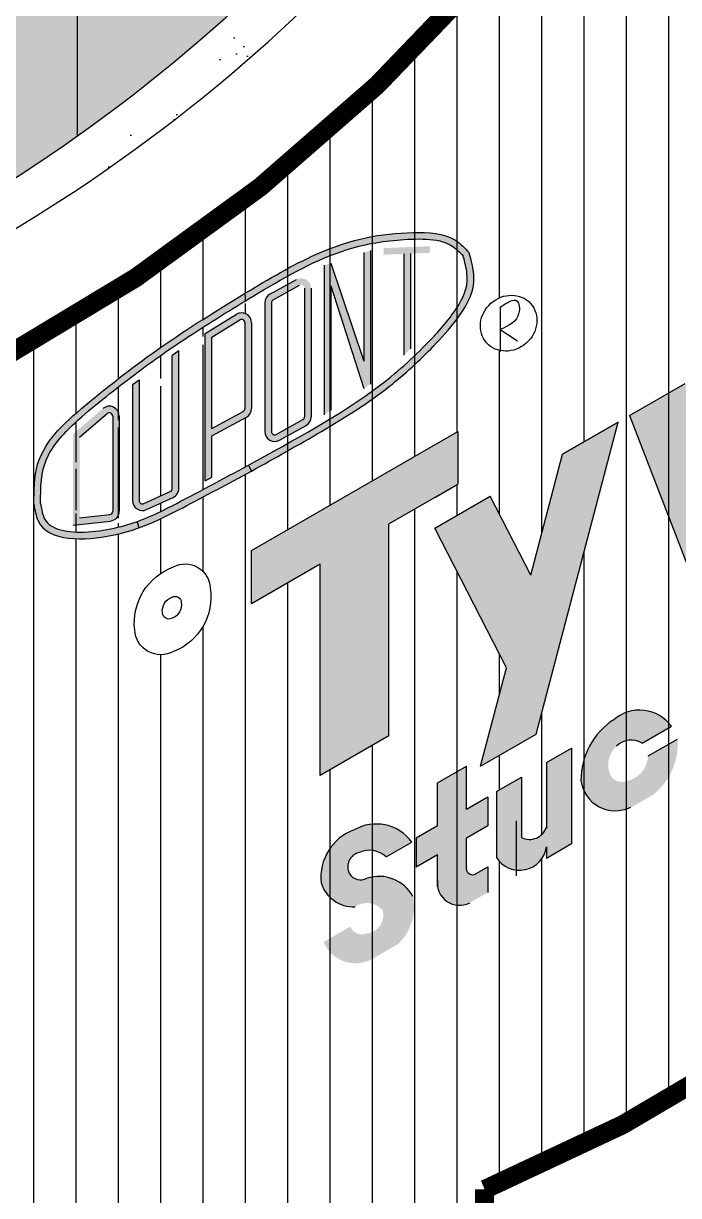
# Model space of a CAD drawing. Extents: x 0 to 51, y 0 to 66.
# Drawn here: x 11.45 to 14.54, y 44.57 to 50.1 of the extents above; entities that cross this region are included whole.
import ezdxf

# ---------------------------------------------------------------- set-up
doc = ezdxf.new("R2010")
doc.units = 0
doc.header["$LTSCALE"] = 1.5
doc.header["$MEASUREMENT"] = 0
doc.linetypes.add('DASHED', pattern=[0.75, 0.5, -0.25])
for name, color, linetype in [('DUPONTLOGO', 242, 'CONTINUOUS'), ('FASTENING', 7, 'CONTINUOUS'), ('STRUCTURE', 252, 'CONTINUOUS'), ('STRUCTURE_SHADING', 254, 'CONTINUOUS'), ('TYVEK', 160, 'DASHED')]:
    doc.layers.add(name, color=color, linetype=linetype)

# ---------------------------------------------------------------- blocks, each defined once
blk = doc.blocks.new('A$C1409495A')
at = {"layer": 'DUPONTLOGO', "color": 242}
for p, q in [((0.2343235615273898, 0.523827359091797), (0.2343235615273898, 1.616091367395711e-07)), ((0.2343235615273898, 0.2619137603504669), (0.4408312526641112, 0.1288168849679323))]:
    blk.add_line(p, q, dxfattribs=at)
blk.add_ellipse((0.333973993873542, 0.3360725358395484), major_axis=(0.2603864479023359, 0.231586749987972), ratio=0.9031737347499492, dxfattribs=at)
blk.add_spline([(0.2343235615273898, 0.523827359091797), (0.4345512185534517, 0.5967801724010542), (0.456416738787766, 0.4563911861724819), (0.2343235615273898, 0.2619137603504669)], degree=3, dxfattribs=at)

msp = doc.modelspace()

# ---------------------------------------------------------------- hatches: boundary and pattern name
at = {"layer": 'DUPONTLOGO'}
h = msp.add_hatch(color=242, dxfattribs=at)
edge = h.paths.add_edge_path()
edge.add_spline(control_points=[(12.51773469011813, 48.84233528207863), (12.38449182754419, 48.76094439307698), (12.12026205397041, 48.59954065439673), (11.78467723751663, 48.34127218835584), (11.49785154272866, 48.09422944372607), (11.49759552159311, 47.89751261364361), (11.49751117193762, 47.83270157055974)], knot_values=[0, 0, 0, 0, 0.2326628988775917, 0.4613865531098924, 0.6535218754829092, 0.7479263056417517, 0.7479263056417517, 0.7479263056417517, 0.7479263056417517], degree=3, periodic=0)
edge.add_spline(control_points=[(11.49751117193762, 47.83270157055974), (11.49776664953264, 47.83107907147387), (11.49802212712765, 47.82945657238803), (11.49827882710841, 47.82783511401149)], knot_values=[0, 0, 0, 0, 0.002347442690703379, 0.002347442690703379, 0.002347442690703379, 0.002347442690703379], degree=3, periodic=0)
edge.add_line((11.49827882710841, 47.82783511401143), (11.52915317540749, 47.83272441244872))
edge.add_spline(control_points=[(11.52915317540747, 47.83272441244871), (11.52902345071907, 47.8335251322581), (11.52889403504054, 47.83433020186188), (11.52876484788674, 47.83513962576702)], knot_values=[0.001174582396085617, 0.001174582396085617, 0.001174582396085617, 0.001174582396085617, 0.002358172592852494, 0.002358172592852494, 0.002358172592852494, 0.002358172592852494], degree=3, periodic=0)
edge.add_spline(control_points=[(11.52876484789329, 47.83513962572729), (11.52889705865417, 47.91302547253544), (11.53059997967146, 47.98435638215584), (11.58427740432098, 48.10666213489883), (11.63352773038222, 48.16282801399074), (11.77565642100843, 48.2934141987435), (11.86902179375709, 48.36529697405968), (12.04573343330683, 48.5000983515173), (12.13464591835416, 48.56308924976141), (12.32738757896649, 48.68943700080219), (12.43056623021491, 48.75246977735686), (12.53371843700196, 48.81548230579013)], knot_values=[0.001204580648238207, 0.001204580648238207, 0.001204580648238207, 0.001204580648238207, 0.1148556554967574, 0.1148556554967574, 0.2297113109935148, 0.2297113109935148, 0.3984913275604529, 0.3984913275604529, 0.5672713441273911, 0.5672713441273911, 0.7479263056417517, 0.7479263056417517, 0.7479263056417517, 0.7479263056417517], degree=3, periodic=0)
edge.add_spline(control_points=[(12.53371843700196, 48.81548230579013), (12.67013020073043, 48.89667893293484), (12.80566402537905, 48.97649206618112), (13.03788925261696, 49.05566409764401), (13.12340840604472, 49.07309485007234), (13.30335527914011, 49.08712127883509), (13.40698844512134, 49.09298764489007), (13.48870326618033, 49.0428816146532), (13.50682010393547, 49.02483358473352), (13.52622428291496, 49.0044223599097)], knot_values=[0, 0, 0, 0, 0.2378461726929006, 0.2378461726929006, 0.3759363467751121, 0.3759363467751121, 0.5140265208573236, 0.5140265208573236, 0.5560477353908875, 0.5560477353908875, 0.5560477353908875, 0.5560477353908875], degree=3, periodic=0)
edge.add_line((13.52622428291505, 49.00442235990968), (13.55432150592573, 49.02020157055976))
edge.add_spline(control_points=[(13.55432150592576, 49.02020157055974), (13.53370958773466, 49.04202141262362), (13.46602070375682, 49.11367708019295), (13.27844731086351, 49.11954403222547), (13.06733617761254, 49.09952232045867), (12.80094159509907, 49.01090905343118), (12.62743949290269, 48.90763507532386), (12.51773469011813, 48.84233528207863)], knot_values=[0, 0, 0, 0, 0.04405701235799464, 0.1446818277776674, 0.2573902707972445, 0.3686265973318987, 0.5599067828171413, 0.5599067828171413, 0.5599067828171413, 0.5599067828171413], degree=3, periodic=0)
h = msp.add_hatch(color=242, dxfattribs=at)
edge = h.paths.add_edge_path()
edge.add_spline(control_points=[(13.55432150592576, 49.02020157055974), (13.56724870437564, 48.97269691979817), (13.59765797392246, 48.86094944911928), (13.50289287361473, 48.70497057140256), (13.36144102232982, 48.54958484964884), (13.15598562318736, 48.35871953769409), (12.85919928143583, 48.17453933568961), (12.63638859525179, 48.05046776759416), (12.5259163389317, 47.98895157055971)], knot_values=[0, 0, 0, 0, 0.07140672790437241, 0.16797347427779, 0.251697098529822, 0.3916885399395568, 0.5846187000068773, 0.7743438912938334, 0.7743438912938334, 0.7743438912938334, 0.7743438912938334], degree=3, periodic=0)
edge.add_line((12.5259163389317, 47.98895157055978), (12.51115079488628, 48.01649774391691))
edge.add_spline(control_points=[(12.51115073888131, 48.0164977127554), (12.72536361499886, 48.13577135380428), (12.943793379253, 48.24988095623583), (13.22299451030174, 48.46272747536207), (13.30458822732769, 48.5385160312528), (13.42631540689116, 48.66679482663078), (13.47251915849855, 48.71966595136674), (13.53573500885285, 48.82594531535201), (13.55013183495382, 48.87161136956293), (13.54095379898052, 48.94856022944332), (13.53394396373577, 48.97589317454537), (13.52622428291496, 49.00442235990965)], knot_values=[0.0002505584379334802, 0.0002505584379334802, 0.0002505584379334802, 0.0002505584379334802, 0.3681301305683303, 0.3681301305683303, 0.5353339496185356, 0.5353339496185356, 0.6400473331687101, 0.6400473331687101, 0.7273425474151587, 0.7273425474151587, 0.7705355621334626, 0.7705355621334626, 0.7705355621334626, 0.7705355621334626], degree=3, periodic=0)
edge.add_line((13.52622428291496, 49.00442235990966), (13.55432150592568, 49.02020157055974))
for color, points in [(242, [(12.8696663389317, 48.2551672473607), (12.90091633893145, 48.27583009544625), (12.90091633893193, 48.86391225986454), (13.0571663389317, 48.37914433587513), (13.08841633893164, 48.39980718396085), (13.08841633893167, 49.03117073772022), (13.05716633893193, 49.02112718156925), (13.05716633893186, 48.50837651423495), (12.90091633893179, 48.97090940081414), (12.86966633893167, 48.9608658446631)]), (242, [(13.27725772169493, 49.01601185740733), (13.36966633893156, 49.01998208709281), (13.36966633893163, 49.05126091585998), (13.15091633893164, 49.04186257434517), (13.15091633893164, 49.01058374557801), (13.24600772169493, 49.01466923719092), (13.24600772169493, 48.53682486567211), (13.27725772169493, 48.56608983237228)]), (182, [(14.74510643612928, 47.96099225583875), (14.57435326065616, 48.40227961143781), (14.31209373423702, 48.25086400326229), (14.58272667291966, 47.55145157055972), (14.9074861993388, 47.73895157055973), (15.17811913802144, 48.75086400326229), (14.91585961160229, 48.59944839508665)]), (242, [(12.18216633893179, 48.55620731127899), (12.15091633893179, 48.53481701571122), (12.15091633893156, 47.90644941481907, -0.2934388249167285), (12.14179201990223, 47.89224090427373), (12.01679201990223, 47.83505087589281, -0.5462656304046162), (11.99466633893156, 47.84925938643817), (11.99466633893164, 48.42016189609202), (11.96341633893181, 48.39796641397513), (11.96341633893156, 47.8492593864381, 0.5462656304051842), (12.0297933818437, 47.80663385480207), (12.15479338184381, 47.86382388318307, 0.2934388249164255), (12.18216633893167, 47.90644941481907)]), (182, [(12.85067586535082, 47.55145157055972), (12.85067586535081, 46.55145157055971), (13.17543539176996, 46.73895157055971), (13.17543539177007, 47.73895157055971), (13.50019491818922, 47.92645157055971), (13.50019491818922, 48.17645157055971), (12.52591633893167, 47.61395157055971), (12.52591633893167, 47.36395157055971)]), (182, [(14.25796714650051, 48.21961400326228), (13.99570762008134, 48.06819839508649), (13.84576510821206, 47.49764317284416), (13.65420126913515, 47.87102961143783), (13.39194174271609, 47.71961400326224), (13.73061687731093, 47.05948575068629), (13.60844809366225, 46.59461400326235), (13.87070762008135, 46.74602961143791)]), (182, [(14.37132314808927, 46.70292059662961), (14.51048805529891, 46.78326749326882, 0.4351274600614082), (14.23774665789328, 46.81454385660913, 0.2576403943727183), (14.08271130668252, 46.52575780204483, 0.5131396402506846), (14.31788620727807, 46.40094457664014, 0.01050506829098769), (14.32687416643129, 46.40385805548507), (14.42194231393565, 46.45874567603806, 0.2510258907919918), (14.538612430882, 46.72322435061008), (14.39954352972345, 46.64293288309029, -0.3480232729081373), (14.29820653246131, 46.52458593060637, -0.3993521555086357), (14.21972651799909, 46.55681871152525, -0.3084390351191073), (14.25032545974114, 46.68888275212368, -0.3602356893464677)]), (182, [(14.03779049932161, 46.68041327804666), (13.92009141156445, 46.61245967804669), (13.92009141156445, 46.30775452653349, -0.4598255834214006), (13.80091987879087, 46.25817265632136), (13.80091987879087, 46.54365596152011), (13.68322079103365, 46.47570236152012), (13.68322079103367, 46.16377451145105, 0.6959710472286621), (13.92009141156445, 46.21326439176082), (13.92009141156445, 46.15943567804678), (14.03779049932164, 46.22738927804675)]), (182, [(13.54097248423196, 46.25507780127018), (13.6417775170595, 46.31327761410881), (13.6417775170595, 46.44918481410883), (13.54097248423196, 46.3909850012702), (13.54097248423196, 46.5944350841696), (13.40506528423197, 46.5159690256648), (13.40506528423197, 46.3125189427654), (13.30426025140445, 46.25431912992676), (13.30426025140445, 46.11841192992676), (13.40506528423199, 46.17661174276539), (13.40506528423197, 46.02719714920588, 0.5225497163143993), (13.55674584341109, 45.94965801646442), (13.6417775170595, 45.99875107613491), (13.6417775170595, 46.11916202441896), (13.57957750858322, 46.08325083278159, -0.5625580543666847), (13.54097248423199, 46.11908784149327)])]:
    msp.add_hatch(color=color, dxfattribs=at).paths.add_polyline_path(points)
h = msp.add_hatch(color=242, dxfattribs=at)
h.paths.add_polyline_path([(12.58841633893179, 48.175162672915, 0.5736723652123479), (12.65827879064116, 48.134311201841), (12.78327879064103, 48.20464970834086, 0.2709125763483416), (12.80716633893167, 48.24550117941487), (12.80716633893156, 48.85273568116923, 0.5705986825333509), (12.73768326246137, 48.89379832238136), (12.61268326246125, 48.82497640846253, 0.2733997692986431), (12.58841633893156, 48.78391376725043)])
h.paths.add_polyline_path([(12.61966633893179, 48.78391376725046, -0.2733997692992661), (12.62775531344169, 48.7976013143212), (12.75275531344153, 48.86642322823999, -0.5705986825352631), (12.77591633893167, 48.85273568116932), (12.77591633893167, 48.24550117941492, -0.2709125763481089), (12.76795382283479, 48.23188402239027), (12.64295382283479, 48.16154551589036, -0.5736723652120272), (12.61966633893167, 48.17516267291503)], flags=16)
h = msp.add_hatch(color=242, dxfattribs=at)
h.paths.add_polyline_path([(12.30716633893156, 47.9425403913503), (12.3384163389394, 47.95938395945353), (12.33841633902956, 48.15510241170212), (12.50128180425782, 48.24288594944748, 0.2758007751185747), (12.52591633872124, 48.28414885429014), (12.52591633889541, 48.6898083872372, 0.5880955590562489), (12.45431360115777, 48.72963054957153), (12.30716633917485, 48.63825884367537)])
h.paths.add_polyline_path([(12.33841633904581, 48.1906026692637), (12.48645482723339, 48.27039455268942, 0.275800775116446), (12.49466633872112, 48.28414885430356), (12.49466633889541, 48.68980838725061, 0.588095559058059), (12.47079875964949, 48.70308244136208), (12.33841633924352, 48.6208790254089)], flags=16)
h = msp.add_hatch(color=242, dxfattribs=at)
h.paths.add_polyline_path([(11.90091633893201, 48.24829574875061, 0.6390099729077502), (11.8237131270347, 48.28403739376198), (11.68216633893167, 48.16392929628622), (11.68216633893167, 47.73329429467073), (11.85918681327997, 47.75284399207356, 0.3823525855096099), (11.90091633893156, 47.79943572651995)])
h.paths.add_polyline_path([(11.86966633893145, 47.79943572651998, -0.3823525855080085), (11.85575649704766, 47.78390514837121), (11.71341633893167, 47.76818545815074), (11.71341633893156, 48.14946193956422), (11.84393193496624, 48.26020963042114, -0.6390099729074262), (11.86966633893201, 48.24829574875069)], flags=16)
h = msp.add_hatch(color=242, dxfattribs=at)
edge = h.paths.add_edge_path()
edge.add_spline(control_points=[(12.51115073888148, 48.01649771275543), (12.38843638807911, 47.95071473325975), (12.26582326011184, 47.88443995631095), (12.09642688520203, 47.79714892736936), (12.04347833435926, 47.7715812884908), (11.98466732896789, 47.75058983922391)], knot_values=[0.2810519083259829, 0.2810519083259829, 0.2810519083259829, 0.2810519083259829, 0.4864092395876224, 0.4864092395876224, 0.5821236414411977, 0.5821236414411977, 0.5821236414411977, 0.5821236414411977], degree=3, periodic=0)
edge.add_line((11.98466732896782, 47.75058983922388), (11.99517126242893, 47.72116133926431))
edge.add_spline(control_points=[(11.99517126242893, 47.72116133926431), (12.06924606498873, 47.74760529527584), (12.23583696260631, 47.83346065164977), (12.41574486106072, 47.92989647829906), (12.5259163389317, 47.98895157055971)], knot_values=[0.2810600832013738, 0.2810600832013738, 0.2810600832013738, 0.2810600832013738, 0.3977592114784792, 0.5821236414411975, 0.5821236414411975, 0.5821236414411975, 0.5821236414411975], degree=3, periodic=0)
edge.add_line((12.52591628234853, 47.98895154037833), (12.5111507388815, 48.01649771275545))
h = msp.add_hatch(color=242, dxfattribs=at)
edge = h.paths.add_edge_path()
edge.add_line((11.9951712624289, 47.72116133926431), (11.98466732896787, 47.75058983922391))
edge.add_spline(control_points=[(11.98466732896789, 47.75058983922391), (11.96588311528203, 47.7438851779793), (11.94650083668747, 47.73764736187604), (11.84285286341262, 47.70843729815237), (11.73415596372677, 47.69187664514154), (11.61235482908678, 47.71113777608002), (11.58070660466718, 47.72456904569156), (11.54303559525882, 47.76297606903631), (11.53570077920367, 47.792309622262), (11.52915317540747, 47.83272441244871)], knot_values=[0.002358172592852481, 0.002358172592852481, 0.002358172592852481, 0.002358172592852481, 0.03292931765771284, 0.03292931765771284, 0.1592148645761484, 0.1592148645761484, 0.2213124727474919, 0.2213124727474919, 0.2810519083259829, 0.2810519083259829, 0.2810519083259829, 0.2810519083259829], degree=3, periodic=0)
edge.add_line((11.52915317540749, 47.83272441244872), (11.49827882710841, 47.82783511401142))
edge.add_spline(control_points=[(11.49827882710841, 47.82783511401149), (11.50246022949265, 47.8014230749369), (11.52808446708492, 47.65278772186459), (11.79337267624268, 47.66018303869881), (11.95628996787089, 47.7072811099902), (11.99517126242893, 47.72116133926431)], knot_values=[0.002347442690703379, 0.002347442690703379, 0.002347442690703379, 0.002347442690703379, 0.04058508663443653, 0.2198056076657352, 0.2810600832013738, 0.2810600832013738, 0.2810600832013738, 0.2810600832013738], degree=3, periodic=0)
h = msp.add_hatch(color=182, dxfattribs=at)
h.paths.add_polyline_path([(13.16171448244354, 46.16638414849938), (13.28312181973252, 46.2364787073648, 0.3833598428823599), (13.01017961932059, 46.2935371004822, 0.006267936530740595), (13.00461907111197, 46.29145310624262), (12.94230453867868, 46.25547579416784, 0.2576051533683898), (12.85518953170571, 46.04382662953277, 0.2549531592135616), (12.96247744691079, 45.93712262816599), (13.18459514945042, 46.06536234351903, 0.1582498796631523), (13.07160983966421, 46.06528580211955, -0.3895611696277511), (12.9889806037861, 46.08682414941067, -0.4995739648540094), (13.03568687897329, 46.18734491977445, -0.3054239474705804)])
h.paths.add_polyline_path([(13.0706394938888, 45.80449764853783, -0.3993521555088841), (12.99215947942653, 45.83673042945671), (12.86646752569126, 45.76416214613267, 0.430790463786374), (13.08943077141689, 45.68041916424411), (13.21770930839168, 45.75448081209775, 0.265575237187334), (13.28837288308484, 45.97976823660431, 0.1904806476944564), (13.18459514945042, 46.06536234351902), (12.96247744691079, 45.93712262816599, 0.08450102541924148), (13.0151613089478, 45.93104791831217, -0.3831592690512692), (13.14525940641717, 45.9145032327403, -0.4628738758274196)])
at = {"layer": 'STRUCTURE', "linetype": 'CONTINUOUS'}
h = msp.add_hatch(dxfattribs=at)
h.set_pattern_fill('AR-SAND', color=256, scale=0.25, style=0)
h.set_pattern_definition([(37.50000000000001, (49.09751116178141, 4.924996411535446), (-0.01574833952740204, 0.4817059422532897), [0, -0.38, 0, -0.425, 0, -0.40625]), (7.499999999999999, (49.09751116178141, 4.924996411535446), (0.4424441763169318, 0.7055365163074351), [0, -0.205, 0, -0.3425, 0, -0.13125]), (327.5, (48.79001116178141, 4.924996411535446), (0.7785354654378738, 0.001414763384241124), [0, -0.125, 0, -0.45, 0, -0.5875]), (317.5, (48.79001116178141, 4.924996411535446), (0.7515316511430733, 0.2194188912335623), [0, -0.0625, 0, -0.295, 0, -0.3375])])
h.paths.add_polyline_path([(8.946133506890718, 52.84543114410131), (8.746261993074405, 52.9608270164065), (8.743898353045218, 47.16864377873409), (8.946133506890561, 47.05188325822187)])
h.paths.add_polyline_path([(11.35317361018314, 49.10009185551912), (11.15317361018321, 49.21556190935701), (11.15162970861951, 45.77853943245697), (11.35317361018313, 45.66217800663569), (11.35317361018314, 48.52538279165341)])
h.paths.add_polyline_path([(11.32419475930429, 54.21840544833173), (11.12264041253017, 54.33477290469809), (8.746262786217876, 52.96277064245049), (8.746261993074405, 52.9608270164065), (8.946133506890718, 52.8454311441013)])
h.paths.add_polyline_path([(14.67180340240621, 53.00073961171714), (14.47180340240627, 53.11620966555503, -0.1677888247571627), (11.15317361018321, 49.21556190935701), (11.35317361018314, 49.10009185551912, 0.1677888247571629)])
h.paths.add_polyline_path([(15.96609563460745, 54.50705993411943), (15.76609563460752, 54.62252998795731, 0.1702997748268003), (14.47180340240627, 53.11620966555503), (14.6718034024062, 53.00073961171714, -0.1702997748268008)])
h.paths.add_polyline_path([(17.23131892916538, 55.23753694381747), (17.03131892916543, 55.35300699765538), (15.76609563460752, 54.62252998795731), (15.96609563460745, 54.50705993411943)])
at = {"layer": 'STRUCTURE_SHADING', "linetype": 'CONTINUOUS'}
h = msp.add_hatch(color=256, dxfattribs=at)
h.paths.add_polyline_path([(12.53048966404446, 52.01858529745391), (11.70132655097028, 51.53986775091841), (11.70132655097028, 49.57079314437278, 0.03415585175387559), (12.53048966404446, 50.24809310644477)])
h.paths.add_polyline_path([(11.70132655097029, 51.53986775091843), (11.51057959897767, 51.4297399468384), (11.51057959897753, 52.17973994683846), (11.38095069834883, 52.2545812275112), (11.38095069834883, 49.35533738787292, 0.01230463509095404), (11.70132655097028, 49.57079314437279)])
at = {"layer": 'TYVEK', "linetype": 'CONTINUOUS'}
h = msp.add_hatch(dxfattribs=at)
h.set_pattern_fill('_USER', color=23, scale=0.2, angle=90, style=0, pattern_type=0)
h.set_pattern_definition([(90, (49.09751116178141, 4.924996411535446), (-0.2, 1.224606353822377e-17), [])])
edge = h.paths.add_edge_path()
edge.add_line((19.00069449996498, 54.57254105959349), (17.23131892916536, 53.55099159749478))
edge.add_line((17.23131892916536, 53.55099159749478), (17.23131892916537, 54.66018667462781))
edge.add_line((17.23131892916537, 54.66018667462781), (16.21609563460756, 54.07404723222727))
edge.add_arc((17.4660956346077, 51.90898372276609), 2.500000000000151, 120.0000000000018, 158.6589515286076)
edge.add_arc((7.364268972806933, 55.85586108229501), 8.345494124115671, 298.5529721081193, 338.6589515286074, ccw=False)
edge.add_line((11.35317361018314, 48.52538279165341), (11.35317361018306, 37.04810823580926))
edge.add_line((11.35317361018306, 37.04810823580926), (13.62733024100299, 38.36126519661589))
edge.add_line((13.62733024100299, 38.36126519661589), (13.62733024100299, 44.5952130703034))
edge.add_arc((10.72508754254949, 51.67620829790602), 7.652679667545059, 292.2869418478326, 329.0152966518834)
edge.add_ellipse((17.34703080856182, 47.85936719909351), major_axis=(0.1041545791609349, 0.09263469999518924), ratio=0.9031737347499496, start_angle=16.499163029266697, end_angle=203.9304158709215, ccw=False)
edge.add_arc((10.7250875425495, 51.67620829790602), 7.652679667545059, 331.0751998971262, 350.3647184885427)
edge.add_arc((829.5192900515298, -89.39577897984007), 823.2054852282374, 169.9278906966484, 170.2230448405719, ccw=False)
edge = h.paths.add_edge_path(flags=16)
edge.add_ellipse((17.12289240337581, 49.86974815771882), major_axis=(0.1041545791609344, 0.09263469999518878), ratio=0.9031737347499492, start_angle=0, end_angle=360)
edge = h.paths.add_edge_path(flags=16)
edge.add_spline(control_points=[(17.08303223043735, 49.94485008701972), (17.1153541689941, 49.96676963424631), (17.16922594105068, 50.00330348414832), (17.18203324854504, 49.88413801490584), (17.12293115239349, 49.8578388272347), (17.08303223043735, 49.84008464752319)], knot_values=[0, 0, 0, 0, 0.08524151815436572, 0.1420741403770343, 0.2601567206604724, 0.2601567206604724, 0.2601567206604724, 0.2601567206604724], degree=3, periodic=0)
edge.add_line((17.08303223043735, 49.84008464752318), (17.08303223043735, 49.94485008701972))
edge = h.paths.add_edge_path(flags=16)
edge.add_spline(control_points=[(15.94987044283452, 48.71631302686183), (15.9360137779393, 48.80360983356501), (15.91025675826261, 48.96587871896924), (15.66085358279159, 48.98091245598366), (15.43873465961639, 48.94547474447005), (15.23490231497793, 48.78682572336842), (15.17531871518484, 48.53266276180671), (15.20253898805649, 48.3791744967783), (15.21771466243934, 48.29360268996196)], knot_values=[0, 0, 0, 0, 0.2331037272821067, 0.433297430205648, 0.6411983289952413, 0.9281811223988924, 1.133837944138113, 1.392956665632416, 1.392956665632416, 1.392956665632416, 1.392956665632416], degree=3, periodic=0)
edge.add_spline(control_points=[(15.21771466243926, 48.29360268996196), (15.23931173406158, 48.24419186800492), (15.30537779046695, 48.09304275818414), (15.66179999831753, 48.10199397625183), (15.92762513164281, 48.32841187348273), (15.94385954035784, 48.54308048417732), (15.94987044283433, 48.62256302686176)], knot_values=[0, 0, 0, 0, 0.1531286692286295, 0.4684249548018221, 0.8650155717986745, 1.098190714087254, 1.098190714087254, 1.098190714087254, 1.098190714087254], degree=3, periodic=0)
edge = h.paths.add_edge_path(flags=0)
edge.add_spline(control_points=[(15.38723731848112, 48.5789766410612), (15.37278229855482, 48.59276059070148), (15.37278229855482, 48.61305675452808), (15.37404258374634, 48.6763989886044), (15.39688173847052, 48.71842162667348), (15.45723485269654, 48.7735423755212), (15.54152116165304, 48.81410257561368), (15.64453939134336, 48.82866227890684), (15.71620817969059, 48.81943490525011), (15.71841948513346, 48.76730201956001)], knot_values=[0.1693351350576057, 0.1693351350576057, 0.1693351350576057, 0.1693351350576057, 0.2360340609454792, 0.2360340609454792, 0.3507194281854419, 0.3507194281854419, 0.4654047954254047, 0.4654047954254047, 0.5437012250705168, 0.5437012250705168, 0.5437012250705168, 0.5437012250705168], degree=3, periodic=0)
h.paths.add_polyline_path([(16.46971728795947, 47.90435931491846, 0.022861088245715), (16.46209486797456, 47.89633784856683, -0.00502620237399275)], flags=16)
h.paths.add_polyline_path([(16.66178216698931, 47.94474113525482, -0.0009435784860127878), (16.66178216698933, 47.85946686704216, -0.2711281288700378), (16.59538005320628, 47.80740813179525, -0.4382804466269808), (16.54720343915678, 47.8466060052897, -0.3038765555787743), (16.56638998215852, 47.89177117150368, -0.1081086455132207)], flags=16)
edge = h.paths.add_edge_path(flags=16)
edge.add_ellipse((13.74078201739179, 48.68741502772483), major_axis=(0.104154579160885, 0.0926346999952503), ratio=0.9031737347498755, start_angle=213.8665434005348, end_angle=359.99999999996174, ccw=False)
edge.add_ellipse((13.74078201739179, 48.68741502772483), major_axis=(0.104154579160885, 0.0926346999952503), ratio=0.9031737347498755, start_angle=-3.83124643121846e-11, end_angle=213.8665434005348, ccw=False)
edge = h.paths.add_edge_path(flags=16)
edge.add_spline(control_points=[(13.70092184445333, 48.76251695702572), (13.73324378301007, 48.78443650425231), (13.78711555506666, 48.82097035415433), (13.79992286256102, 48.70180488491185), (13.74082076640947, 48.6755056972407), (13.70092184445333, 48.6577515175292)], knot_values=[0, 0, 0, 0, 0.2131037953859143, 0.3551853509425856, 0.6503918016511808, 0.6503918016511808, 0.6503918016511808, 0.6503918016511808], degree=3, periodic=0)
edge.add_line((13.70092184445332, 48.65775151752921), (13.70092184445333, 48.76251695702574))
edge = h.paths.add_edge_path(flags=16)
edge.add_line((12.5111507388815, 48.01649771275544), (12.52591628240978, 47.98895154026398))
edge.add_spline(control_points=[(12.5259163389317, 47.98895157055971), (12.41574486106089, 47.92989647829906), (12.23583696260654, 47.83346065164979), (12.0692460649888, 47.74760529527583), (11.99517126242893, 47.7211613392643)], knot_values=[0.562120166402754, 0.562120166402754, 0.562120166402754, 0.562120166402754, 0.9308490263282125, 1.164247282882431, 1.164247282882431, 1.164247282882431, 1.164247282882431], degree=3, periodic=0)
edge.add_spline(control_points=[(11.49751117193762, 47.83270157055974), (11.50192814039745, 47.8046500802191), (11.52585009096753, 47.65272543519393), (11.79337267624253, 47.6601830386988), (11.95628996787087, 47.7072811099902), (11.99517126242893, 47.7211613392643)], knot_values=[0, 0, 0, 0, 0.08117017326888686, 0.4396112153314843, 0.5621201664027539, 0.5621201664027539, 0.5621201664027539, 0.5621201664027539], degree=3, periodic=0)
edge.add_line((11.99517126242893, 47.72116133926431), (11.98466732896784, 47.7505898392239))
edge.add_spline(control_points=[(11.52876484788674, 47.83513962576702), (11.53541450781174, 47.79347608920656), (11.54266963892841, 47.76334917539966), (11.58070660466718, 47.72456904569156), (11.61235482908678, 47.71113777608002), (11.73415596372677, 47.69187664514154), (11.84285286341262, 47.70843729815237), (11.94650083668745, 47.73764736187603), (11.965883115282, 47.74388517797929), (11.98466732896783, 47.75058983922391)], knot_values=[0.001174582396085617, 0.001174582396085617, 0.001174582396085617, 0.001174582396085617, 0.06209760817134347, 0.06209760817134347, 0.1241952163426869, 0.1241952163426869, 0.2504807632611225, 0.2504807632611225, 0.2810519083259765, 0.2810519083259765, 0.2810519083259765, 0.2810519083259765], degree=3, periodic=0)
edge.add_spline(control_points=[(11.98466732896783, 47.75058983922391), (12.04347833435921, 47.77158128849079), (12.09642688520202, 47.79714892736936), (12.26582326011184, 47.88443995631095), (12.38843638807911, 47.95071473325975), (12.51115073888148, 48.01649771275543)], knot_values=[0.2810519083259765, 0.2810519083259765, 0.2810519083259765, 0.2810519083259765, 0.3767663101795581, 0.3767663101795581, 0.5821236414411975, 0.5821236414411975, 0.5821236414411975, 0.5821236414411975], degree=3, periodic=0)
edge = h.paths.add_edge_path(flags=16)
edge.add_spline(control_points=[(13.55432150592576, 49.02020157055974), (13.56724870437566, 48.97269691979819), (13.5976579739226, 48.86094944911928), (13.50289287361478, 48.70497057140256), (13.36144102232988, 48.54958484964885), (13.15598562318718, 48.35871953769409), (12.8591992814359, 48.17453933568961), (12.63638859525178, 48.05046776759414), (12.5259163389317, 47.98895157055971)], knot_values=[0, 0, 0, 0, 0.1428134558087522, 0.3359469485555873, 0.5033941970596514, 0.7833770798791209, 1.169237400013762, 1.548687782587653, 1.548687782587653, 1.548687782587653, 1.548687782587653], degree=3, periodic=0)
edge.add_line((12.52591633893168, 47.98895157055971), (12.51115079490575, 48.01649774388081))
edge.add_spline(control_points=[(12.51115073888131, 48.0164977127554), (12.72536361499886, 48.13577135380428), (12.943793379253, 48.24988095623583), (13.22299451030174, 48.46272747536207), (13.30458822732769, 48.5385160312528), (13.42631540689116, 48.66679482663078), (13.47251915849855, 48.71966595136674), (13.53573500885285, 48.82594531535201), (13.55013183495382, 48.87161136956293), (13.54095379898052, 48.94856022944332), (13.53394396373577, 48.97589317454537), (13.52622428291496, 49.00442235990965)], knot_values=[0.0002505584379334802, 0.0002505584379334802, 0.0002505584379334802, 0.0002505584379334802, 0.3681301305683303, 0.3681301305683303, 0.5353339496185356, 0.5353339496185356, 0.6400473331687101, 0.6400473331687101, 0.7273425474151587, 0.7273425474151587, 0.7705355621334626, 0.7705355621334626, 0.7705355621334626, 0.7705355621334626], degree=3, periodic=0)
edge.add_spline(control_points=[(13.52622428291496, 49.0044223599097), (13.50682010393547, 49.02483358473352), (13.48870326618033, 49.0428816146532), (13.40698844512134, 49.09298764489007), (13.30335527914011, 49.08712127883509), (13.12340840604472, 49.07309485007234), (13.03788925261696, 49.05566409764401), (12.80566402537905, 48.97649206618112), (12.67013020073043, 48.89667893293484), (12.53371843700196, 48.81548230579013)], knot_values=[0, 0, 0, 0, 0.04202121453356389, 0.04202121453356389, 0.1801113886157754, 0.1801113886157754, 0.3182015626979868, 0.3182015626979868, 0.5560477353908875, 0.5560477353908875, 0.5560477353908875, 0.5560477353908875], degree=3, periodic=0)
edge.add_spline(control_points=[(11.52876484789329, 47.83513962572729), (11.52889705865417, 47.91302547253544), (11.53059997967146, 47.98435638215584), (11.58427740432098, 48.10666213489883), (11.63352773038222, 48.16282801399074), (11.77565642100843, 48.2934141987435), (11.86902179375709, 48.36529697405968), (12.04573343330683, 48.5000983515173), (12.13464591835416, 48.56308924976141), (12.32738757896649, 48.68943700080219), (12.43056623021491, 48.75246977735686), (12.53371843700196, 48.81548230579013)], knot_values=[0.001204580648238207, 0.001204580648238207, 0.001204580648238207, 0.001204580648238207, 0.1148556554967574, 0.1148556554967574, 0.2297113109935148, 0.2297113109935148, 0.3984913275604529, 0.3984913275604529, 0.5672713441273911, 0.5672713441273911, 0.7479263056417517, 0.7479263056417517, 0.7479263056417517, 0.7479263056417517], degree=3, periodic=0)
edge.add_spline(control_points=[(12.53371843700196, 48.81548230579013), (12.67013020073043, 48.89667893293484), (12.80566402537905, 48.97649206618112), (13.03788925261696, 49.05566409764401), (13.12340840604472, 49.07309485007234), (13.30335527914011, 49.08712127883509), (13.40698844512134, 49.09298764489007), (13.48870326618033, 49.0428816146532), (13.50682010393547, 49.02483358473352), (13.52622428291496, 49.0044223599097)], knot_values=[0, 0, 0, 0, 0.2378461726929006, 0.2378461726929006, 0.3759363467751121, 0.3759363467751121, 0.5140265208573236, 0.5140265208573236, 0.5560477353908875, 0.5560477353908875, 0.5560477353908875, 0.5560477353908875], degree=3, periodic=0)
edge.add_spline(control_points=[(13.52622428291496, 49.00442235990965), (13.53394396373577, 48.97589317454537), (13.54095379898052, 48.94856022944332), (13.55013183495382, 48.87161136956293), (13.53573500885285, 48.82594531535201), (13.47251915849855, 48.71966595136674), (13.42631540689116, 48.66679482663078), (13.30458822732769, 48.5385160312528), (13.22299451030174, 48.46272747536207), (12.943793379253, 48.24988095623583), (12.72536361499886, 48.13577135380428), (12.51115073888131, 48.0164977127554)], knot_values=[0.0002505584379335346, 0.0002505584379335346, 0.0002505584379335346, 0.0002505584379335346, 0.04344357315623748, 0.04344357315623748, 0.1307387874026861, 0.1307387874026861, 0.2354521709528605, 0.2354521709528605, 0.4026559900030658, 0.4026559900030658, 0.7705355621334626, 0.7705355621334626, 0.7705355621334626, 0.7705355621334626], degree=3, periodic=0)
edge.add_line((12.51115079490576, 48.01649774388081), (12.52591633893169, 47.9889515705597))
edge.add_spline(control_points=[(12.5259163389317, 47.98895157055971), (12.63638859525178, 48.05046776759414), (12.8591992814359, 48.17453933568961), (13.15598562318718, 48.35871953769409), (13.36144102232988, 48.54958484964885), (13.50289287361478, 48.70497057140256), (13.5976579739226, 48.86094944911928), (13.56724870437566, 48.97269691979819), (13.55432150592576, 49.02020157055974)], knot_values=[0, 0, 0, 0, 0.379450382573891, 0.765310702708532, 1.045293585528001, 1.212740834032066, 1.405874326778901, 1.548687782587653, 1.548687782587653, 1.548687782587653, 1.548687782587653], degree=3, periodic=0)
edge.add_spline(control_points=[(13.55432150592576, 49.02020157055974), (13.5337095877346, 49.04202141262362), (13.46602070375697, 49.11367708019291), (13.27844731086338, 49.11954403222548), (13.06733617761282, 49.09952232045866), (12.80094159509896, 49.01090905343116), (12.62743949290262, 48.90763507532385), (12.51773469011813, 48.84233528207863)], knot_values=[0, 0, 0, 0, 0.08811402471601126, 0.2893636555553567, 0.514780541594511, 0.7372531946638193, 1.119813565634305, 1.119813565634305, 1.119813565634305, 1.119813565634305], degree=3, periodic=0)
edge.add_spline(control_points=[(11.49751117193762, 47.83270157055974), (11.49759552159315, 47.89751261364362), (11.4978515427288, 48.09422944372608), (11.78467723751692, 48.34127218835583), (12.12026205397009, 48.59954065439672), (12.38449182754414, 48.76094439307697), (12.51773469011813, 48.84233528207863)], knot_values=[0, 0, 0, 0, 0.1888088603176709, 0.5730795050637044, 1.030526813528306, 1.495852611283485, 1.495852611283485, 1.495852611283485, 1.495852611283485], degree=3, periodic=0)
edge.add_spline(control_points=[(12.51773469011813, 48.84233528207863), (12.62743949290262, 48.90763507532385), (12.80094159509896, 49.01090905343116), (13.06733617761282, 49.09952232045866), (13.27844731086338, 49.11954403222548), (13.46602070375697, 49.11367708019291), (13.5337095877346, 49.04202141262362), (13.55432150592576, 49.02020157055974)], knot_values=[0, 0, 0, 0, 0.3825603709704853, 0.6050330240397936, 0.830449910078948, 1.031699540918293, 1.119813565634305, 1.119813565634305, 1.119813565634305, 1.119813565634305], degree=3, periodic=0)
h.paths.add_polyline_path([(14.2579671465005, 48.21961400326227), (13.87070762008137, 46.74602961143792), (13.60844809366225, 46.59461400326234), (13.73061687731094, 47.05948575068629), (13.39194174271609, 47.71961400326227), (13.65420126913518, 47.87102961143779), (13.84576510821206, 47.49764317284414), (13.99570762008139, 48.06819839508665)], flags=16)
h.paths.add_polyline_path([(15.45135596830151, 47.25722313466648, -0.29702570383046), (15.29696236397393, 46.96091874828367, -0.0820093194063606), (15.23117767908202, 46.92864398211631, -0.5131396402509929), (14.99600277848637, 47.05345720752099, -0.2576403943727106), (15.15103812969713, 47.34224326208527, -0.5350210848521528)], flags=16)
h.paths.add_polyline_path([(15.30849410511698, 47.20849423830039, -0.4359844533382622), (15.21149800426524, 47.05228533608253, -0.4605665040660931), (15.12904786954912, 47.09658410241183, -0.2797514858282924), (15.16361693154485, 47.21658215759971, -0.4603151700988702)], flags=0)
h.paths.add_polyline_path([(13.50019491818922, 48.17645157055971), (13.50019491818922, 47.92645157055973), (13.39194174271609, 47.86395157055971), (13.17543539177007, 47.7389515705597), (13.17543539176996, 46.73895157055972), (12.85067586535082, 46.55145157055972), (12.85067586535082, 47.55145157055966), (12.52591633893167, 47.36395157055971), (12.52591633893167, 47.61395157055971)], flags=16)
h.paths.add_polyline_path([(12.64295382283479, 48.16154551589036, -0.5736723652122873), (12.61966633893167, 48.17516267291503), (12.61966633893179, 48.7931477246619), (12.62775531344168, 48.7976013143212, 0.2733997692986191), (12.61966633893179, 48.7839137672505), (12.61966633893167, 48.17516267291503, 0.5736723652122873), (12.64295382283479, 48.16154551589036), (12.77591633893167, 48.23636459431215), (12.77591633893167, 48.24550117941492, -0.2709125763481072), (12.76795382283479, 48.23188402239027)], flags=16)
h.paths.add_polyline_path([(14.68146106034735, 46.82819316483769, 0.05170444221685926), (14.68543118060121, 46.81612717942704, -0.0264088296633593)], flags=16)
h.paths.add_polyline_path([(12.52591633889541, 48.68980838723721), (12.52591633872124, 48.28414885429014, -0.2758007751185914), (12.50128180425782, 48.24288594944748), (12.33841633902955, 48.15510241170212), (12.3384163389394, 47.95938395945353), (12.30716633893157, 47.94254039135029), (12.30716633917485, 48.63825884367535), (12.45431360115777, 48.72963054957153, -0.5880955590562704)], flags=16)
h.paths.add_polyline_path([(12.49466633889542, 48.68980838725062), (12.49466633871712, 48.2748205095813), (12.33841633904581, 48.19060266926371), (12.33841633924352, 48.6208790254089), (12.47079875964949, 48.70308244136208, -0.5880955590585025)], flags=0)
h.paths.add_polyline_path([(12.18216633893179, 48.556207311279), (12.18216633893167, 47.90644941481906, -0.2934388249165382), (12.15479338184378, 47.86382388318304), (12.02979338184367, 47.80663385480207, -0.5462656304049816), (11.96341633893156, 47.84925938643809), (11.96341633893179, 48.39796641397512), (11.99466633893167, 48.42016189609203), (11.99466633893156, 47.84925938643809, 0.5462656304028374), (12.01679201990224, 47.83505087589281), (12.14179201990238, 47.89224090427378, 0.2934388249152842), (12.15091633893156, 47.90644941481912), (12.15091633893179, 48.53481701571121)], flags=16)
h.paths.add_polyline_path([(14.03779049932164, 46.68041327804662), (14.03779049932164, 46.22738927804673), (13.92009141156444, 46.15943567804679), (13.92009141156445, 46.21326439176009, -0.6959710472274534), (13.68322079103367, 46.16377451145105), (13.68322079103367, 46.47570236152013), (13.80091987879086, 46.54365596152012), (13.80091987879087, 46.25817265632134, 0.4598255834214913), (13.92009141156445, 46.30775452653351), (13.92009141156445, 46.6124596780467)], flags=16)
h.paths.add_polyline_path([(13.54097248423196, 46.59443508416958), (13.54097248423196, 46.39098500127017), (13.6417775170595, 46.44918481410883), (13.6417775170595, 46.31327761410881), (13.54097248423199, 46.25507780127019), (13.54097248423199, 46.10670408502029, -0.1014976844343987), (13.54097248423199, 46.1190878414933), (13.54097248423199, 46.25507780127019), (13.64177751705951, 46.31327761410881), (13.6417775170595, 46.44918481410882), (13.54097248423196, 46.39098500127017), (13.54097248423196, 46.59443508416959), (13.40506528423197, 46.51596902566481), (13.40506528423197, 46.3125189427654), (13.30426025140446, 46.25431912992676), (13.30426025140446, 46.11841192992674), (13.40506528423198, 46.17661174276538), (13.40506528423197, 46.02719714920586, -0.06769327737374013), (13.40506528423197, 46.05516275061598), (13.40506528423197, 46.17661174276538), (13.30426025140446, 46.11841192992675), (13.30426025140446, 46.25431912992676), (13.40506528423197, 46.3125189427654), (13.40506528423197, 46.51596902566482)], flags=16)
h.paths.add_polyline_path([(12.33071439769964, 47.43675121640967, -0.3537160203436517), (12.15750931694275, 47.13675121640966, -0.556012053037433), (11.97359732964226, 47.23821311440582, -0.3458248453514607), (12.15750931694275, 47.53675121640966, -0.546252201092799)], flags=16)
h.paths.add_polyline_path([(12.19384602700944, 47.36866848862486, -0.3537160203436518), (12.15054475682022, 47.29366848862485, -0.5560120530374328), (12.10456675999509, 47.31903396312389, -0.3458248453514605), (12.15054475682024, 47.39366848862485, -0.5462522010925506)], flags=0)
h.paths.add_polyline_path([(12.33071439769972, 41.64126924701811, -0.3537160203436517), (12.15750931694283, 41.3412692470181, -0.556012053037433), (11.97359732964234, 41.44273114501426, -0.3458248453514607), (12.15750931694283, 41.7412692470181, -0.546252201092799)], flags=16)
h.paths.add_polyline_path([(12.19384602700952, 41.5731865192333, -0.3537160203436518), (12.1505447568203, 41.49818651923329, -0.5560120530374328), (12.10456675999517, 41.52355199373233, -0.3458248453514605), (12.15054475682032, 41.59818651923329, -0.5462522010925506)], flags=0)

# ---------------------------------------------------------------- linework, layer by layer
at = {"layer": 'DUPONTLOGO', "color": 242}
for p, q in [((13.0571663389319, 49.02112718156922), (13.0571663389319, 48.50837651423517)), ((13.08841633893167, 49.03117073772022), (13.08841633893167, 48.39980718396087)), ((13.24600772169493, 49.01534054729913), (13.24600772169493, 48.53682486567217)), ((13.27725772169493, 49.01601185740733), (13.27725772169493, 48.56608983237223)), ((12.86966633893167, 48.9608658446631), (12.86966633893167, 48.25516724736068)), ((12.90091633893179, 48.97090940081414), (13.05716633893179, 48.50837651423526)), ((12.61268326246125, 48.82497640846253), (12.73768326246137, 48.89379832238136)), ((12.62775531344165, 48.79760131432118), (12.75275531344153, 48.86642322823999)), ((12.77591633893167, 48.85273568116929), (12.77591633893167, 48.24550117941492)), ((12.80716633893156, 48.85273568116923), (12.80716633893167, 48.24550117941487)), ((12.9009163389319, 48.86391225986454), (13.05716633893167, 48.37914433587513)), ((12.9009163389319, 48.86391225986466), (12.90091633893145, 48.27583009544639)), ((12.58841633893156, 48.7839137672504), (12.58841633893179, 48.175162672915)), ((12.61966633893179, 48.78391376725046), (12.61966633893167, 48.17516267291503)), ((12.30716633917474, 48.63825884367528), (12.45431360115777, 48.72963054957153)), ((12.33841633924352, 48.6208790254089), (12.47079875964949, 48.70308244136208)), ((12.49466633889541, 48.68980838725061), (12.49466633872112, 48.28414885430356)), ((12.52591633889541, 48.6898083872372), (12.52591633872124, 48.28414885429014)), ((12.30716633893156, 47.9425403913503), (12.30716633917485, 48.63825884367525)), ((12.33841633904581, 48.1906026692637), (12.33841633924352, 48.6208790254089)), ((12.18216633893179, 48.55620731127899), (12.15091633893179, 48.53481701571122)), ((12.15091633893156, 47.90644941481906), (12.15091633893179, 48.53481701571122)), ((12.18216633893167, 47.90644941481906), (12.18216633893179, 48.55620731127899)), ((11.96341633893179, 48.39796641397512), (11.99466633893167, 48.42016189609202)), ((11.96341633893179, 48.39796641397512), (11.96341633893156, 47.84925938643809)), ((11.99466633893167, 48.42016189609202), (11.99466633893156, 47.84925938643809)), ((11.71341633893156, 48.14946193956421), (11.84393193496624, 48.26020963042114)), ((11.86966633893201, 48.24829574875066), (11.86966633893145, 47.79943572651998)), ((11.90091633893201, 48.24829574875061), (11.90091633893156, 47.79943572651995)), ((12.3384163390457, 48.19060266926365), (12.48645482723339, 48.27039455268942)), ((12.33841633902967, 48.15510241170218), (12.50128180425782, 48.24288594944748)), ((12.64295382283479, 48.16154551589036), (12.76795382283479, 48.23188402239027)), ((12.65827879064114, 48.13431120184099), (12.78327879064103, 48.20464970834086)), ((12.3384163389394, 47.95938395945353), (12.33841633902956, 48.15510241170204)), ((12.5111507388815, 48.01649771275543), (12.52591628241044, 47.98895154026275)), ((12.52591633893167, 47.98895157055971), (12.51115268797117, 48.01649421223254)), ((12.30716633893156, 47.9425403913503), (12.3384163389394, 47.95938395945353)), ((12.01679201990226, 47.83505087589283), (12.14179201990238, 47.89224090427378)), ((12.02979338184367, 47.80663385480207), (12.15479338184378, 47.86382388318304)), ((11.71341633893167, 47.76818545815075), (11.85575649704766, 47.78390514837121)), ((11.68216633893167, 47.73329429467073), (11.85918681327997, 47.75284399207356)), ((11.99517126242893, 47.72116133926429), (11.98466732896782, 47.75058983922394))]:
    msp.add_line(p, q, dxfattribs=at)
at = {"layer": 'DUPONTLOGO', "color": 182}
for p, q in [((14.31209373423702, 48.25086400326227), (14.57435326065616, 48.4022796114378)), ((14.31209373423702, 48.25086400326227), (14.58272667291966, 47.55145157055973)), ((12.52591633893167, 47.61395157055971), (13.50019491818922, 48.17645157055971)), ((13.50019491818922, 48.17645157055971), (13.50019491818922, 47.92645157055971)), ((13.87070762008137, 46.74602961143794), (14.25796714650051, 48.21961400326227)), ((13.99570762008148, 48.06819839508656), (14.25796714650051, 48.21961400326227)), ((14.25796714650051, 48.21961400326227), (13.99570762008137, 48.06819839508663)), ((13.84576510821206, 47.49764317284414), (13.99570762008137, 48.06819839508656)), ((13.17543539177019, 47.73895157055977), (13.50019491818922, 47.92645157055971)), ((13.39194174271609, 47.86395157055971), (13.50019491818922, 47.92645157055971)), ((13.39194174271609, 47.71961400326224), (13.65420126913501, 47.87102961143776)), ((13.39194174271609, 47.71961400326226), (13.65420126913512, 47.87102961143776)), ((13.84576510821206, 47.49764317284414), (13.65420126913512, 47.8710296114379)), ((13.17543539176996, 46.73895157055971), (13.17543539177007, 47.73895157055963)), ((13.73061687731104, 47.05948575068609), (13.39194174271609, 47.71961400326224)), ((12.52591633893167, 47.36395157055971), (12.52591633893167, 47.61395157055973)), ((12.52591633893167, 47.36395157055971), (12.85067586535082, 47.55145157055966)), ((12.85067586535082, 46.55145157055971), (12.85067586535082, 47.55145157055971)), ((13.60844809366223, 46.59461400326224), (13.73061687731093, 47.05948575068626)), ((13.17543539176996, 46.73895157055971), (12.85067586535082, 46.55145157055971)), ((13.60844809366211, 46.59461400326226), (13.87070762008148, 46.74602961143798)), ((14.37132314808984, 46.70292059662993), (14.51048805529793, 46.78326749326826)), ((13.92009141156442, 46.61245967804668), (14.03779049932167, 46.68041327804667)), ((14.03779049932164, 46.68041327804667), (14.03779049932164, 46.22738927804666)), ((14.03779049932164, 46.68041327804667), (14.03779049932164, 46.22738927804666)), ((14.39954352972706, 46.64293288309236), (14.53861243088318, 46.72322435061076)), ((13.40506528423197, 46.5159690256648), (13.54097248423196, 46.59443508416959)), ((13.54097248423196, 46.39098500127018), (13.54097248423196, 46.59443508416959)), ((13.92009141156445, 46.61245967804667), (13.92009141156445, 46.30053182797761)), ((13.40506528423197, 46.31251894276539), (13.40506528423197, 46.51596902566484)), ((13.68322079103365, 46.47570236152013), (13.80091987879087, 46.54365596152012)), ((13.80091987879087, 46.5436559615201), (13.80091987879087, 46.25817265632134)), ((13.68322079103367, 46.4757023615201), (13.68322079103367, 46.16377451145105)), ((13.6417775170595, 46.44918481410883), (13.54097248423196, 46.39098500127018)), ((13.6417775170595, 46.44918481410882), (13.6417775170595, 46.31327761410881)), ((13.40506528423197, 46.3125189427654), (13.30426025140446, 46.25431912992676)), ((13.6417775170595, 46.31327761410881), (13.54097248423196, 46.25507780127018)), ((13.77806145988504, 46.07743464721145), (13.77806145988507, 46.33642295764814)), ((13.16171448244186, 46.16638414849842), (13.28312181973252, 46.2364787073648)), ((13.30426025140446, 46.25431912992676), (13.30426025140446, 46.11841192992675)), ((13.54097248423199, 46.1067040850203), (13.54097248423199, 46.25507780127017)), ((13.40506528423197, 46.17661174276539), (13.30426025140446, 46.11841192992675)), ((13.40506528423197, 46.02719714920594), (13.40506528423197, 46.17661174276539)), ((14.03779049932164, 46.22738927804672), (13.92009141156445, 46.15943567804679)), ((13.92009141156445, 46.21326439176009), (13.92009141156445, 46.15943567804666)), ((13.57957750858322, 46.08325083278159), (13.6417775170595, 46.11916202441896)), ((13.6417775170595, 46.11916202441896), (13.6417775170595, 45.99875107613492))]:
    msp.add_line(p, q, dxfattribs=at)
at = {"layer": 'DUPONTLOGO', "color": 242}
for centre, radius, start, end in [((12.63529133893156, 48.7839137672504), 0.04687499999999999, 118.8360950130773, 180), ((12.63529133893179, 48.78391376725046), 0.01562499999999999, 118.8360950130773, 180), ((12.47904133889541, 48.68980838725734), 0.04687499999999999, 359.9999999753909, 121.8383859097844), ((12.47904133889541, 48.68980838725734), 0.01562499999999999, 359.9999999753909, 121.8383859097844), ((11.85404133893201, 48.24829574875067), 0.04687499999999999, 359.9999999999345, 130.315934050148), ((12.47904133872124, 48.28414885431028), 0.01562499999999999, 298.3244090050584, 359.9999999753742), ((12.47904133872124, 48.28414885431028), 0.04687499999999999, 298.3244090050584, 359.9999999753742), ((11.85404133893201, 48.24829574875067), 0.01562499999999999, 359.9999999999345, 130.315934050148), ((12.76029133893167, 48.24550117941492), 0.01562499999999999, 299.3668080741886, 0), ((12.76029133893167, 48.24550117941487), 0.04687499999999999, 299.3668080742091, 1.058488597991058e-11), ((12.63529133893179, 48.175162672915), 0.04687499999999999, 180.0000000000094, 299.3668080741979), ((12.63529133893167, 48.17516267291503), 0.01562499999999999, 180, 299.3668080742091), ((12.13529133893167, 47.90644941481907), 0.01562499999999999, 294.5850530263791, 359.9999999999808), ((12.13529133893167, 47.90644941481907), 0.04687499999999999, 294.5850530263791, 359.9999999999808), ((12.01029133893156, 47.84925938643809), 0.04687499999999999, 179.9999999999788, 294.5850530263612), ((12.01029133893156, 47.84925938643809), 0.01562499999999999, 179.9999999999788, 294.5850530263612), ((11.85404133893156, 47.79943572652001), 0.01562499999999999, 276.3020641363324, 359.9999999999296), ((11.85404133893156, 47.79943572652001), 0.04687499999999999, 276.3020641363324, 359.9999999999296)]:
    msp.add_arc(centre, radius, start, end, dxfattribs=at)
at = {"layer": 'DUPONTLOGO', "color": 182}
for centre, radius, start, end in [((14.35955000158953, 46.67187297878558), 0.1875927341730743, 36.42787382474427, 130.4885972157508), ((14.42185027140155, 46.52969893491976), 0.3391618638924875, 122.8757694327407, 180.6658041083846), ((14.31930219579872, 46.62282739865435), 0.09550444931582021, 56.99606474541746, 136.2393852856154), ((14.24509570986562, 46.54775826165094), 0.1638679792394075, 187.7156708188158, 296.3722994449837), ((13.09051730418989, 46.07071837812167), 0.2368592971460902, 109.826858441631, 186.5191158444226), ((13.11490977140081, 46.11317320001277), 0.2085654366075409, 36.24276237429118, 120.1420331663472), ((13.83924850853459, 46.33405576575026), 0.08501370568697922, 243.2016164302632, 341.9783429684682), ((13.0500825985138, 46.11954479128451), 0.06931157309093963, 101.9873517144121, 208.1694310614546), ((13.08314404926623, 46.08332957051372), 0.1143301180531384, 46.58921369883014, 114.5249191142768), ((13.79248970527451, 46.23239205547513), 0.1290273729379523, 212.1275671551709, 351.474764219478), ((13.04201978147083, 46.12103481566177), 0.06311516501458447, 212.8223186662042, 297.9581452212948), ((13.12822038496503, 45.89130211439921), 0.1829619562423407, 28.91568002896116, 108.0237722808629), ((13.57116081268308, 46.1128959632568), 0.03081678975439623, 168.4089162763288, 285.8500373206869), ((13.00666334439045, 46.08883983598446), 0.1580205831033289, 196.5502772308719, 273.0827154719224), ((13.50787258461347, 46.04117994991095), 0.1037538419880937, 172.2547379656768, 298.102483131716)]:
    msp.add_arc(centre, radius, start, end, dxfattribs=at)
at = {"layer": 'DUPONTLOGO', "color": 242}
for points in [[(12.51773469011813, 48.84233528207863), (12.85507795329693, 49.0227569000321), (13.06688165373897, 49.09082505589634), (13.29097038441967, 49.11525891137392), (13.4889855136097, 49.07932254365499), (13.55432150592576, 49.02020157055974)], [(12.5259163389317, 47.98895157055971), (12.85597641073299, 48.17614917160738), (13.17769140410099, 48.38919294573991), (13.3846788837326, 48.5777310001153), (13.49468796794361, 48.70397117764463), (13.57617866852696, 48.8790706115073), (13.55432150592576, 49.02020157055974)], [(11.49751117193762, 47.83270157055974), (11.51505008030097, 48.02069405027071), (11.76052454272475, 48.31633947423546), (12.12494988002698, 48.59283940832886), (12.51773469011813, 48.84233528207863)], [(11.49751117193762, 47.83270157055974), (11.51707924947448, 47.75392538526233), (11.86901175005631, 47.68592909367856), (12.20039585677558, 47.81575403062691), (12.5259163389317, 47.98895157055971)]]:
    msp.add_spline(points, degree=3, dxfattribs=at)
for points, knots in [([(12.53371843700196, 48.81548230579013), (12.67013020073043, 48.89667893293484), (12.80566402537905, 48.97649206618112), (13.03788925261696, 49.05566409764401), (13.12340840604472, 49.07309485007234), (13.30335527914011, 49.08712127883509), (13.40698844512134, 49.09298764489007), (13.48870326618033, 49.0428816146532), (13.50682010393547, 49.02483358473352), (13.52622428291496, 49.0044223599097)], [0, 0, 0, 0, 0.2378461726929006, 0.2378461726929006, 0.3759363467751121, 0.3759363467751121, 0.5140265208573236, 0.5140265208573236, 0.5560477353908875, 0.5560477353908875, 0.5560477353908875, 0.5560477353908875]), ([(12.51115073888131, 48.0164977127554), (12.72536361499886, 48.13577135380428), (12.943793379253, 48.24988095623583), (13.22299451030174, 48.46272747536207), (13.30458822732769, 48.5385160312528), (13.42631540689116, 48.66679482663078), (13.47251915849855, 48.71966595136674), (13.53573500885285, 48.82594531535201), (13.55013183495382, 48.87161136956293), (13.54095379898052, 48.94856022944332), (13.53394396373577, 48.97589317454537), (13.52622428291496, 49.00442235990965)], [0.0002505584379334802, 0.0002505584379334802, 0.0002505584379334802, 0.0002505584379334802, 0.3681301305683303, 0.3681301305683303, 0.5353339496185356, 0.5353339496185356, 0.6400473331687101, 0.6400473331687101, 0.7273425474151587, 0.7273425474151587, 0.7705355621334626, 0.7705355621334626, 0.7705355621334626, 0.7705355621334626]), ([(11.52876484789329, 47.83513962572729), (11.52889705865417, 47.91302547253544), (11.53059997967146, 47.98435638215584), (11.58427740432098, 48.10666213489883), (11.63352773038222, 48.16282801399074), (11.77565642100843, 48.2934141987435), (11.86902179375709, 48.36529697405968), (12.04573343330683, 48.5000983515173), (12.13464591835416, 48.56308924976141), (12.32738757896649, 48.68943700080219), (12.43056623021491, 48.75246977735686), (12.53371843700196, 48.81548230579013)], [0.001204580648238207, 0.001204580648238207, 0.001204580648238207, 0.001204580648238207, 0.1148556554967574, 0.1148556554967574, 0.2297113109935148, 0.2297113109935148, 0.3984913275604529, 0.3984913275604529, 0.5672713441273911, 0.5672713441273911, 0.7479263056417517, 0.7479263056417517, 0.7479263056417517, 0.7479263056417517]), ([(11.52876484788674, 47.83513962576702), (11.53541450781174, 47.79347608920656), (11.54266963892841, 47.76334917539966), (11.58070660466718, 47.72456904569156), (11.61235482908678, 47.71113777608002), (11.73415596372677, 47.69187664514154), (11.84285286341262, 47.70843729815237), (12.00974712627765, 47.75547142626287), (12.07922619652479, 47.78828530313928), (12.26582326011184, 47.88443995631095), (12.38843638807911, 47.95071473325975), (12.51115073888148, 48.01649771275543)], [0.001174582396085617, 0.001174582396085617, 0.001174582396085617, 0.001174582396085617, 0.06209760817134347, 0.06209760817134347, 0.1241952163426869, 0.1241952163426869, 0.2504807632611225, 0.2504807632611225, 0.3767663101795581, 0.3767663101795581, 0.5821236414411975, 0.5821236414411975, 0.5821236414411975, 0.5821236414411975])]:
    msp.add_open_spline(points, degree=3, knots=knots, dxfattribs=at)
at = {"layer": 'FASTENING'}
for points in [[(12.15750931694275, 47.53675121640966, -0.546252201092799), (12.33071439769964, 47.43675121640967, -0.3537160203436517), (12.15750931694275, 47.13675121640966, -0.5560120530374328), (11.97359732964226, 47.23821311440582, -0.3458248453514607), (12.15750931694275, 47.53675121640966, -1.000000000000007)], [(12.15054475682022, 47.39366848862485, -0.546252201092799), (12.19384602700944, 47.36866848862486, -0.3537160203436517), (12.15054475682022, 47.29366848862485, -0.5560120530374328), (12.10456675999509, 47.31903396312389, -0.3458248453514607), (12.15054475682024, 47.39366848862485, -1.000000000000007)]]:
    msp.add_lwpolyline(points, format="xyb", dxfattribs=at)
at = {"layer": 'STRUCTURE', "linetype": 'CONTINUOUS'}
msp.add_line((11.70132655097028, 51.53986775091842), (11.70132655097028, 49.57079314437277), dxfattribs=at)
for centre, end in [((7.16426897280698, 55.9713311361329), 338.6589515286077), ((7.364268972806912, 55.85586108229501), 338.6589515286076)]:
    msp.add_arc(centre, 7.845494124115691, 300.5594794344531, end, dxfattribs=at)
at = {"layer": 'TYVEK', "color": 23, "const_width": 0.09}
msp.add_lwpolyline([(11.35317361018314, 48.52538279165341, 0.1768038193504237), (15.13751877443977, 52.81878029689198, -0.1702997748268003), (16.21609563460756, 54.07404723222727), (17.23131892916537, 54.66018667462781)], format="xyb", dxfattribs=at)
at = {"layer": 'TYVEK', "const_width": 0.09}
msp.add_lwpolyline([(18.31707441692485, 50.55872600069091, 0.001582055006094077), (18.31707441692485, 50.55872600069091, -0.2620907641087269), (13.62733024100299, 44.5952130703034), (13.62733024100299, 38.3612651966159)], format="xyb", dxfattribs=at)

# ---------------------------------------------------------------- block references
at = {"layer": 'DUPONTLOGO', "color": 182, "xscale": 0.4000000000000057, "yscale": 0.3999999999999986, "zscale": 0.3999999999999999}
msp.add_blockref('A$C1409495A', (13.60719241984237, 48.55298601338901), dxfattribs=at)

doc.saveas('drawing.dxf')
